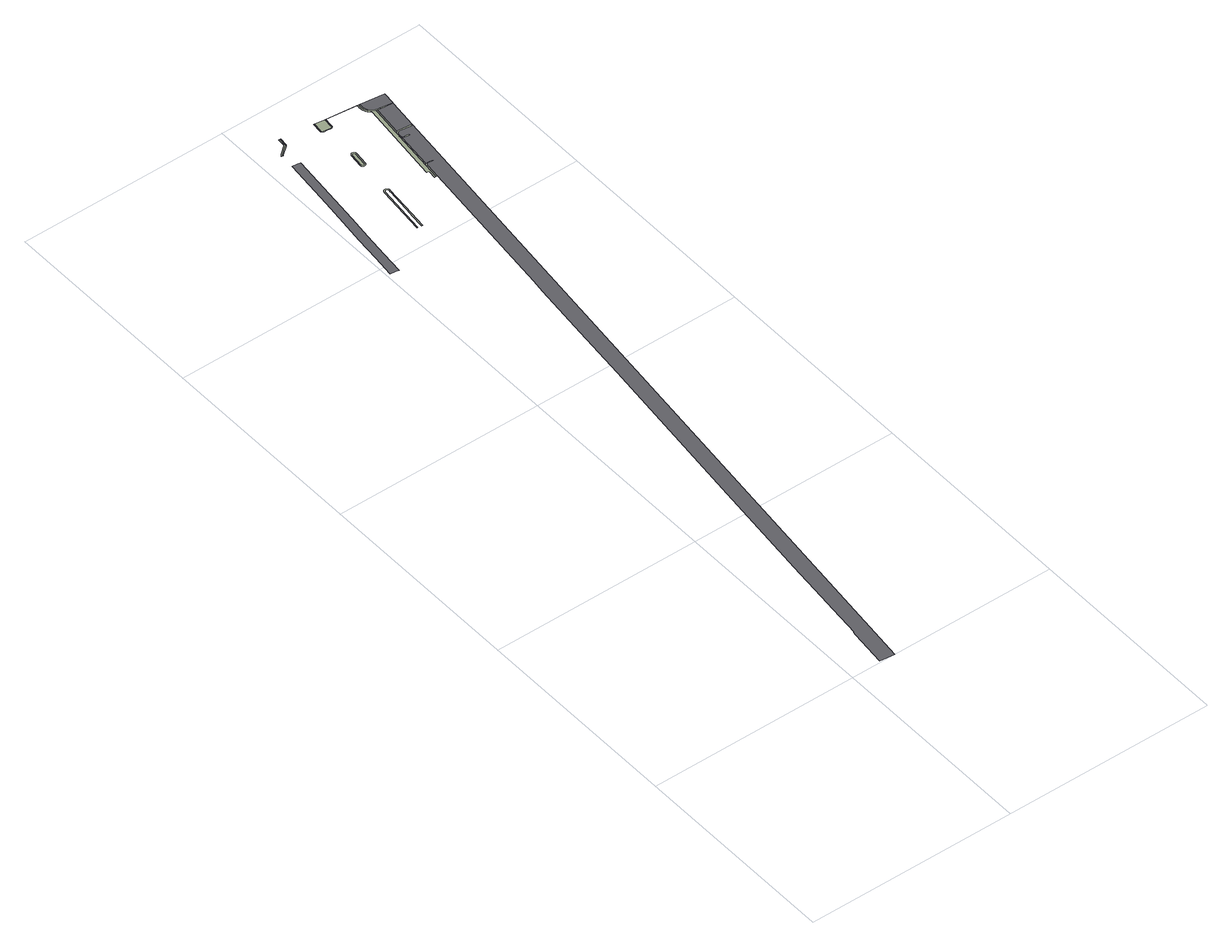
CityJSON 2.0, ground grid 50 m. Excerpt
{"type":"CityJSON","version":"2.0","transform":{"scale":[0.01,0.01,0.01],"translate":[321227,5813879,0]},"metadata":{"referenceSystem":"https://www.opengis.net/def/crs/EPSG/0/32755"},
"CityObjects":{
"road1":{"type":"Road","geometry":[{"type":"MultiSurface","lod":"2","boundaries":[[[0,1,2,3,4,5,6,7,8,9,10,11,12,13,14,15]],[[16,17,18,19,20,21,22,23,24,25,26,27,28,29,30,31,32,33,34,35,36,37,38,39,40,41,42,43,44,45,46,47,48,49,50,51,52,53,54,55,56,57,58,59,60,61,62,63,64,65,66,67,68,69,70,71,72,73,74,75,76,77,78,79,80,81,82,83,84,85,86,87,88,89,90,91,92,93,94,95,96,97,98,99,100,101,102]],[[103,104,105,106,107,108,109,110,111,112,66,65,64,63,62,61,60,59,58,57,56,55,54,53,52,51,50,49,48,47,46,45,44,43,42,41,40,39,38,37,36,35,34,33,32,31,30,29,28,27,26,25,24,23,22,21,20,19,18,17,113,114]],[[115,116,117,118,119,120,121,122,123,124,125,126,127,128,129,130,131,132,133,134,135,136,137,138,139,140,141,142,143,144,145,146,147,148,149,150,151,152,153,154,155,156,157,158,159,160,161,162,163,164,165,166,167,168,169,170,171,172,173,174,175,176,177,178,179,180,181,182,183,184,185,186,187,188,189,190,191,192,193,194,195,196,197,198,199,200,201,202,203,204,205,206,207,208,209,210,211,212,213,214,215,216,217,218,219,220,221,222,223,224,225,226,227,228,229,230,231,232,233,234,235,236,237,238,239,240,241,242,243,244,245,246,247,248,249,250,251,252,253,254,255,256,257,258,259,260,261,262,263,264,265,266,267,268,269,270,271,272,273,274,275,276,277,278,279,280,281,282,283,284,285,286,287,288,289,290,291,292,293,294,295,296,297,298,299,300,301,302,303,304,305,306,307,308,309,310]],[[311,312,313,314,315,316,317,318,319,320,321,322,323,324,325,326,327,328,329,330,331,332,333,334,335,336,337,338,339,340,341,342,343,344,345,346,347,348,349,350,351,352,353,354,355,356,357,358,359,360,361,362,363,364,365,366,367,368,369,370,371,372,373,374,375,376,377,378,379,380,381,382,383,384,385,386,387,388,389,390,391,392,393,394,395,396,397,398,399,400,401,402,403,404,405,406,407,408,409,410,411,412,413,414,415,416,417,418,419,420,421,422,423,424,425,426,427,428,429,430,431,432,433,434,435,436,437,438,439,440,441,442,443,444,445,446,447,448,449,450,451,452,453,454,455,456,457,458,459,460,461,462,463,464,465,466,467,468,469,470,471,472,473,474,475,476,477,478,479,480,481,482,483,484,485,486,487,488,489,490,491,492,493,494,495,312,311,496,497,498,499,500,501,502,503,504,505,506,507,508,509,510,511,512,513,514,515,516,517,518,519,520,521,522,523,524,525,526,527,528,529,530,531,532,533,534,535,536,537,538,539,540,541,542,543,544,545,546,547,548,549,550,551,552,553,554,555,556,557,558,559,560,561,562,563,564,565,566,567,568,569,570,571,572,573,574,575,576,577,578,579,580,581,582,583,584,585,586,587,588,589,590,591,592,593,594,595,596,597,598,599,600,601,602,603,604,605,606,607,608,609,610,611,612,613,614,615,616,617,618,619,620,621,622,623,624,625,626,627,628,629,630,631,632,633,634,635,636,637,638,639,640,641,642,643,644,645,646,647,648,649,650,651,652,653,654,655,656,657,658,659,660,661,662]],[[470,469,468,467,466,465,464,463,462,461,460,459,458,457,456,455,454,453,452,451,450,449,448,447,446,445,444,443,442,441,440,439,438,437,436,435,434,433,432,431,430,429,428,427,426,425,424,423,422,421,420,419,418,417,416,415,414,413,412,411,410,409,408,407,406,405,404,403,402,401,400,399,398,397,396,395,394,393,392,391,390,389,388,387,386,385,384,383,382,381,380,379,378,377,376,375,374,373,372,371,370,369,368,367,366,365,364,363,362,361,360,359,358,357,356,355,354,353,352,351,350,349,348,347,346,345,344,343,342,341,340,339,338,337,336,335,334,333,332,331,330,329,328,327,326,325,324,323,322,321,320,319,318,317,316,315,314,313,312,495,494,493,492,491,490,489,488,487,486,485,484,483,482,481,480,479,478,477,476,475,474,473,472,471]],[[663,664,665,666,667,668,669,670,671,672,673,674,675,676,677,678,679,680,681,682,683,684,685,686,687,688,689,690,691,692,693,694,695,696,697,698,699,700,701,702,703,704,705,706,707,708,709,710,711,712,713,714,715,716,717,718,719,720,721,722,723,724,725,726,727,728,729,730,731,732,733,734,735,736,737,738,739,740,741,742,743,744,745,746,747,748,749,750,751,752,753,754,755,756,757,758]],[[758,757,756,755,754,753,752,751,750,749,748,747,746,745,744,743,742,741,740,739,738,737,736,735,734,733,732,731,730,729,728,727,726,725,724,723,722,721,720,719,718,717,716,715,714,713,712,711,710,709,708,707,706,705,704,703,702,701,700,699,698,697,696,695,694,693,692,691,690,689,688,687,686,685,684,683,682,681,680,679,678,677,676,675,674,673,672,671,670,669,668,667,666,665,664,663,759,760,761,762,763,764,765,766,767,768,769,770,771,772,773,774,775,776,777,778,779,780,781,782,783,784,785,786,787,788,789,790,791,792,793,794,795,796,797,798,799,800,801,802,803,804,805,806,807,808,809,810,811,812,813,814,815,816,817,818,819,820,821,822,823,824,825,826,827,828,829,830,831,832,833]],[[834,835,836,837,838,839,840,841,842,843,844,845,846,847,848,849,850,851,852,853,854,855,856,857,858,859,860,861,862,863,864,865,866,867,868,869,870,871,872,873,874,875,876,877,878,879,880,881,882,883,884,885,886,887,888,889,890,891,892,893,894,895,896,897,898,899,900,901,902,903,904,905,906,907,908,909,910,911,912,913,914,915,916,917,918,919,920,921,922,923,924,925,926,927,928,929,930,931,932,933,934,935,936,937,938,939,940,941,942,943,944,945,946,947,948,949,950,951,952,953,954,955,956,957,958,959,960,961,962,963,964,965,966,967,968,969,970,971,972,973,974,975,976,977,978,979,980,981,982,983,984,985,986,987,988,989,990,991,992,993,994,995,996,997,998,999,1000,1001,1002,1003,1004,1005,1006,1007,1008,1009,1010,1011,1012,1013,1014,1015,1016,1017,1018,1019,1020,1021,1022,1023,1024,1025,1026,1027,1028,1029,1030,1031,1032,1033,1034,1035,1036,1037,1038,1039,1040,1041,1042,1043,1044,1045,1046,1047]],[[1046,1045,1044,1043,1042,1041,1040,1039,1038,1037,1036,1035,1034,1033,1032,1031,1030,1029,1028,1027,1026,1025,1024,1023,1022,1021,1020,1019,1018,1017,1016,1015,1014,1013,1012,1011,1010,1009,1008,1007,1006,1005,1004,1003,1002,1001,1000,999,998,997,996,995,994,993,992,991,990,989,988,987,986,985,984,983,982,981,980,979,978,977,976,975,974,973,972,971,970,969,1048,1049,1050,1051,1052,1053,1054,1055,1056,1057,1058,1059,1060,1061,1062,1063,1064,1065,1066,1067,1068,1069,1047]],[[1070,1071,1072,1073,1074,1075,1076,1077,1078,1079,1080,1081,1082,1083,1084,1085,1086,1067,1066,1065,1064,1063,1062,1061,1060,1059,1058,1057,1056,1055,1054,1053,1052,1051,1050,1049,1048,969,968]],[[1087,833,1088]],[[1089,1068,1067,1086,1085,1090,1091,1092,1093,1094,1095,1096,1097,1098,1099,1100,1101,1102,1103,1104,1105,1106,1107,1108,1109,1110,1111,1112]],[[967,966,965,964,963,962,961,960,959,958,957,956,955,954,953,952,951,950,949,948,947,946,945,944,943,942,941,940,939,938,937,936,935,934,933,932,931,930,929,928,927,926,925,924,923,922,921,920,919,918,917,916,915,914,913,912,911,910,909,908,907,906,905,904,903,902,1113,1114,1115,900,899,898,897,896,895,894,893,892,891,890,889,888,887,886,885,884,883,882,881,880,879,878,877,876,875,874,873,872,871,870,869,868,867,866,865,864,863,862,861,860,859,858,857,856,855,854,853,852,851,850,849,1116,1117,1118,1119,1120,1121,1122,1123,1124,1125,1126,1127,1128,1129,1130,1131,1132,1133,1134,1135,1136,1137,1138,1139,1140,1141,1142,1143,1144,1145,1146,1147,1148,1149,1150,1151,1152,1153,1154,1155,1156,1157,1158,1159,1160,1161,1091,1090,1085,1084,1083,1082,1081,1080,1079,1078,1077,1076,1075,1074,1073,1072,1071,1070,968]],[[1093,1092,1091,1161,1160,1159,1158,1157,1156,1155,1154,1153,1152,1151,1150,1149,1148,1147,1146,1145,1144,1143,1142,1162,1163,1164,1165,1166,1094]],[[1167,1168,1169,1170,1171,1172,1163,1173,1162,1142,1141,1140,1139,1138,1137,1136,1135,1134,1133,1132,1131,1130,1129,1128,1127,1126,1125,1124,1123,1122,1121,1120,1119,1118,1117,1116,849,848,1174]],[[1175,1176,1177,1178,1179,1180,1181,1182,1183,1184,1185,1186,1187,1188,1189,1190,1191,1192,1193,1194,1195,1196,1197,1198,1199,1200,1201,1202,1203,1204,1087,1205,1206,1207,1208,1209,1210,1211,1212,1213,1214,1215,1216,1217,1218,1219,1220,1221,1222,1223,1224,1225,1226,1227,1228,1229,1230,1231,1232,1233,1234,1235,1108,1107]],[[1236,1237,1238,1239,1240,1241,1242,1243,1244,1245,1246,1247,1248,1249,1250,1251,1252,1253,1254,1255,1256,1257,1258,1259,1260,1261,1262,1263,1264,1265,1266,1267,1268,1269,1270,1271,1272,1273,1274,1275,1276,1277,1278,1279,1280,1281,1282,1283,1284,1285,1204,1203,1202,1201,1200,1199,1198,1197,1196,1195,1194,1193,1192,1191,1190,1189,1188,1187,1186,1185,1184,1183,1182,1181,1180,1179,1178,1177,1176,1175,1107,1106,1105,1104,1103,1102,1101,1100,1099,1098,1097,1096,1095,1094,1166,1165,1164,1163,1172,1171,1170,1169,1168,1286]],[[1287,1288,1289,1290,1285,1284,1283,1282,1281,1280,1279,1278,1277,1276,1275,1274,1273,1272,1271,1270,1269,1268,1267,1266,1265,1264,1263,1262,1261,1260,1259,1258,1257,1256,1255,1254,1253,1252,1251,1250,1249,1248,1247,1246,1245,1244,1243,1242,1241,1240,1239,1238,1237,1236,1286]],[[1168,1167,1174,1291,1288,1287,1286]]],"semantics":{"surfaces":[{"type":"TrafficArea","function":"7","surfaceMaterial":4},{"type":"AuxiliaryTrafficArea","function":"1220","surfaceMaterial":4},{"type":"AuxiliaryTrafficArea","function":"1700","surfaceMaterial":4},{"type":"AuxiliaryTrafficArea","function":"1220"},{"type":"AuxiliaryTrafficArea","function":"1220","surfaceMaterial":2},{"type":"AuxiliaryTrafficArea","function":"1400","surfaceMaterial":3},{"type":"AuxiliaryTrafficArea","function":"1220","surfaceMaterial":3},{"type":"TrafficArea","function":"2","surfaceMaterial":2},{"type":"TrafficArea","function":"1","surfaceMaterial":3}],"values":[0,1,2,3,4,5,5,6,7,1,1,8,2,1,1,7,2,1,7,1]}}]}
},
"vertices":[
[147,15300,0],[87,14763,0],[214,14750,0],[286,14742,0],[346,15279,0],[413,15885,0],[481,16491,0],[553,17117,0],[625,17743,0],[696,18368,0],[627,18376,0],[497,18390,0],[426,17766,0],[354,17140,0],[283,16512,0],[214,15906,0],[510,18745,0],[530,18743,0],[530,18745,0],[530,18747,0],[531,18749,0],[531,18751,0],[532,18753,0],[532,18755,0],[533,18757,0],[534,18759,0],[535,18761,0],[536,18763,0],[537,18765,0],[538,18766,0],[539,18768,0],[540,18770,0],[541,18772,0],[542,18773,0],[544,18775,0],[545,18777,0],[546,18778,0],[548,18780,0],[549,18781,0],[550,18782,0],[551,18782,0],[553,18784,0],[741,18930,0],[742,18932,0],[744,18933,0],[746,18935,0],[747,18936,0],[749,18938,0],[750,18939,0],[751,18941,0],[753,18943,0],[754,18944,0],[755,18946,0],[756,18948,0],[757,18950,0],[758,18952,0],[759,18954,0],[760,18956,0],[761,18958,0],[761,18960,0],[762,18962,0],[762,18964,0],[763,18966,0],[763,18968,0],[764,18970,0],[764,18972,0],[785,19156,0],[765,19158,0],[744,18973,0],[744,18971,0],[743,18968,0],[742,18965,0],[741,18962,0],[740,18960,0],[738,18957,0],[737,18955,0],[735,18953,0],[733,18950,0],[731,18948,0],[730,18947,0],[728,18946,0],[540,18800,0],[538,18798,0],[536,18796,0],[534,18794,0],[532,18792,0],[530,18790,0],[528,18788,0],[527,18786,0],[525,18784,0],[523,18781,0],[522,18779,0],[520,18777,0],[519,18774,0],[518,18772,0],[516,18769,0],[515,18767,0],[514,18764,0],[513,18761,0],[513,18759,0],[512,18756,0],[511,18753,0],[511,18750,0],[562,18757,0],[760,18911,0],[769,18920,0],[776,18929,0],[781,18937,0],[785,18947,0],[788,18954,0],[790,18965,0],[811,19146,0],[812,19153,0],[542,18742,0],[543,18742,0],[1452,15451,0],[1495,15857,0],[1584,16658,0],[1584,16660,0],[1584,16662,0],[1585,16664,0],[1585,16666,0],[1585,16669,0],[1585,16671,0],[1584,16673,0],[1584,16675,0],[1584,16677,0],[1584,16679,0],[1583,16681,0],[1583,16683,0],[1582,16685,0],[1581,16687,0],[1581,16689,0],[1580,16691,0],[1579,16693,0],[1578,16695,0],[1577,16697,0],[1576,16699,0],[1575,16701,0],[1574,16703,0],[1573,16704,0],[1571,16706,0],[1570,16708,0],[1569,16709,0],[1567,16711,0],[1566,16712,0],[1564,16714,0],[1562,16715,0],[1561,16716,0],[1559,16718,0],[1557,16719,0],[1555,16720,0],[1554,16721,0],[1552,16722,0],[1550,16723,0],[1548,16724,0],[1546,16725,0],[1544,16725,0],[1542,16726,0],[1540,16727,0],[1538,16727,0],[1536,16728,0],[1534,16728,0],[1532,16728,0],[1529,16729,0],[1527,16729,0],[1521,16729,0],[1519,16729,0],[1517,16729,0],[1514,16729,0],[1512,16729,0],[1510,16729,0],[1508,16728,0],[1506,16728,0],[1504,16727,0],[1502,16727,0],[1500,16726,0],[1498,16725,0],[1496,16725,0],[1494,16724,0],[1492,16723,0],[1490,16722,0],[1488,16721,0],[1487,16720,0],[1485,16719,0],[1483,16717,0],[1481,16716,0],[1480,16715,0],[1478,16713,0],[1477,16712,0],[1475,16710,0],[1474,16709,0],[1472,16707,0],[1471,16705,0],[1470,16704,0],[1468,16702,0],[1467,16700,0],[1466,16698,0],[1465,16696,0],[1464,16695,0],[1463,16693,0],[1463,16691,0],[1462,16689,0],[1461,16687,0],[1461,16685,0],[1460,16683,0],[1460,16680,0],[1459,16678,0],[1459,16676,0],[1459,16674,0],[1458,16672,0],[1324,15467,0],[1344,15465,0],[1347,15492,0],[1480,16670,0],[1480,16672,0],[1480,16673,0],[1480,16675,0],[1481,16676,0],[1481,16678,0],[1482,16679,0],[1482,16681,0],[1483,16682,0],[1483,16684,0],[1484,16685,0],[1484,16687,0],[1485,16688,0],[1486,16689,0],[1487,16691,0],[1488,16692,0],[1489,16693,0],[1490,16695,0],[1491,16696,0],[1492,16697,0],[1493,16698,0],[1494,16699,0],[1495,16700,0],[1496,16701,0],[1497,16702,0],[1499,16703,0],[1500,16704,0],[1501,16705,0],[1503,16706,0],[1504,16706,0],[1505,16707,0],[1507,16708,0],[1508,16708,0],[1510,16709,0],[1511,16709,0],[1513,16710,0],[1514,16710,0],[1516,16710,0],[1517,16711,0],[1519,16711,0],[1520,16711,0],[1522,16711,0],[1523,16711,0],[1525,16711,0],[1527,16711,0],[1529,16711,0],[1531,16711,0],[1532,16710,0],[1534,16710,0],[1535,16709,0],[1537,16709,0],[1538,16708,0],[1539,16708,0],[1541,16707,0],[1542,16706,0],[1544,16706,0],[1545,16705,0],[1546,16704,0],[1547,16703,0],[1549,16702,0],[1550,16701,0],[1551,16700,0],[1552,16699,0],[1553,16698,0],[1554,16697,0],[1555,16695,0],[1556,16694,0],[1557,16693,0],[1558,16692,0],[1559,16690,0],[1560,16689,0],[1561,16688,0],[1561,16686,0],[1562,16685,0],[1563,16683,0],[1563,16682,0],[1564,16681,0],[1564,16679,0],[1565,16678,0],[1565,16676,0],[1565,16674,0],[1565,16673,0],[1566,16671,0],[1566,16670,0],[1566,16668,0],[1566,16667,0],[1566,16665,0],[1566,16664,0],[1566,16662,0],[1565,16661,0],[1565,16659,0],[1560,16612,0],[1560,16609,0],[1559,16603,0],[1476,15857,0],[1472,15819,0],[1432,15453,0],[1628,17940,0],[1640,17925,0],[1642,17926,0],[1643,17927,0],[1644,17927,0],[1645,17928,0],[1647,17928,0],[1648,17929,0],[1649,17929,0],[1651,17930,0],[1652,17930,0],[1653,17931,0],[1655,17931,0],[1656,17931,0],[1658,17931,0],[1659,17932,0],[1660,17932,0],[1662,17932,0],[1663,17932,0],[1665,17932,0],[1666,17932,0],[1668,17932,0],[1669,17931,0],[1670,17931,0],[1672,17931,0],[1673,17931,0],[1674,17930,0],[1676,17930,0],[1677,17929,0],[1678,17929,0],[1680,17928,0],[1681,17928,0],[1682,17927,0],[1684,17926,0],[1685,17926,0],[1686,17925,0],[1687,17924,0],[1688,17923,0],[1689,17922,0],[1690,17922,0],[1691,17921,0],[1692,17920,0],[1693,17919,0],[1694,17917,0],[1695,17916,0],[1696,17915,0],[1697,17914,0],[1698,17913,0],[1698,17912,0],[1699,17911,0],[1700,17909,0],[1700,17908,0],[1701,17907,0],[1701,17905,0],[1702,17904,0],[1702,17903,0],[1703,17901,0],[1703,17900,0],[1703,17899,0],[1704,17897,0],[1704,17896,0],[1704,17895,0],[1704,17893,0],[1704,17892,0],[1704,17890,0],[1704,17889,0],[1704,17888,0],[1704,17886,0],[1667,17567,0],[1666,17565,0],[1666,17564,0],[1666,17563,0],[1666,17561,0],[1665,17560,0],[1665,17558,0],[1664,17557,0],[1664,17556,0],[1663,17554,0],[1663,17553,0],[1662,17552,0],[1661,17551,0],[1660,17549,0],[1660,17548,0],[1659,17547,0],[1658,17546,0],[1657,17545,0],[1656,17544,0],[1655,17543,0],[1654,17542,0],[1653,17541,0],[1652,17540,0],[1651,17539,0],[1650,17538,0],[1649,17537,0],[1647,17537,0],[1646,17536,0],[1645,17535,0],[1644,17534,0],[1642,17534,0],[1641,17533,0],[1640,17533,0],[1638,17532,0],[1637,17532,0],[1636,17532,0],[1634,17531,0],[1633,17531,0],[1631,17531,0],[1630,17531,0],[1629,17531,0],[1627,17530,0],[1626,17530,0],[1624,17530,0],[1623,17531,0],[1621,17531,0],[1620,17531,0],[1619,17531,0],[1617,17531,0],[1616,17532,0],[1615,17532,0],[1613,17532,0],[1612,17533,0],[1611,17533,0],[1609,17534,0],[1608,17535,0],[1607,17535,0],[1605,17536,0],[1604,17537,0],[1603,17537,0],[1602,17538,0],[1601,17539,0],[1600,17540,0],[1599,17541,0],[1598,17542,0],[1597,17543,0],[1596,17544,0],[1595,17545,0],[1594,17546,0],[1593,17547,0],[1592,17548,0],[1591,17549,0],[1591,17551,0],[1590,17552,0],[1589,17553,0],[1589,17554,0],[1588,17556,0],[1588,17557,0],[1587,17558,0],[1587,17559,0],[1586,17561,0],[1586,17562,0],[1586,17564,0],[1585,17565,0],[1585,17566,0],[1585,17568,0],[1585,17569,0],[1585,17571,0],[1585,17572,0],[1585,17573,0],[1585,17575,0],[1585,17576,0],[1622,17896,0],[1623,17897,0],[1623,17898,0],[1623,17900,0],[1623,17901,0],[1624,17903,0],[1624,17904,0],[1625,17905,0],[1625,17907,0],[1626,17908,0],[1626,17909,0],[1627,17910,0],[1628,17912,0],[1629,17913,0],[1629,17914,0],[1630,17915,0],[1631,17916,0],[1632,17917,0],[1633,17919,0],[1634,17920,0],[1635,17921,0],[1636,17922,0],[1637,17922,0],[1638,17923,0],[1639,17924,0],[1623,17937,0],[1623,17936,0],[1618,17932,0],[1614,17927,0],[1610,17921,0],[1607,17915,0],[1605,17910,0],[1604,17904,0],[1603,17898,0],[1565,17578,0],[1565,17576,0],[1565,17574,0],[1565,17572,0],[1565,17570,0],[1565,17568,0],[1565,17566,0],[1565,17564,0],[1566,17562,0],[1566,17560,0],[1566,17558,0],[1567,17556,0],[1568,17554,0],[1568,17552,0],[1569,17550,0],[1570,17548,0],[1571,17546,0],[1571,17544,0],[1572,17542,0],[1573,17540,0],[1575,17539,0],[1576,17537,0],[1577,17535,0],[1578,17533,0],[1580,17532,0],[1581,17530,0],[1582,17529,0],[1584,17527,0],[1585,17526,0],[1587,17524,0],[1589,17523,0],[1590,17522,0],[1592,17521,0],[1594,17520,0],[1596,17518,0],[1597,17518,0],[1599,17517,0],[1601,17516,0],[1603,17515,0],[1605,17514,0],[1607,17513,0],[1609,17513,0],[1611,17512,0],[1613,17512,0],[1615,17511,0],[1617,17511,0],[1619,17511,0],[1621,17511,0],[1623,17510,0],[1626,17510,0],[1628,17510,0],[1630,17511,0],[1632,17511,0],[1634,17511,0],[1636,17511,0],[1638,17512,0],[1640,17512,0],[1642,17513,0],[1644,17513,0],[1646,17514,0],[1648,17515,0],[1650,17516,0],[1652,17516,0],[1654,17517,0],[1656,17518,0],[1658,17519,0],[1660,17521,0],[1661,17522,0],[1663,17523,0],[1665,17524,0],[1666,17526,0],[1668,17527,0],[1669,17529,0],[1671,17530,0],[1672,17532,0],[1674,17533,0],[1675,17535,0],[1676,17537,0],[1677,17539,0],[1678,17540,0],[1679,17542,0],[1680,17544,0],[1681,17546,0],[1682,17548,0],[1683,17550,0],[1684,17552,0],[1684,17554,0],[1685,17556,0],[1685,17558,0],[1686,17560,0],[1686,17562,0],[1686,17564,0],[1724,17884,0],[1724,17886,0],[1724,17888,0],[1724,17890,0],[1724,17892,0],[1724,17894,0],[1724,17896,0],[1724,17898,0],[1723,17900,0],[1723,17903,0],[1723,17905,0],[1722,17907,0],[1721,17909,0],[1721,17911,0],[1720,17913,0],[1719,17915,0],[1718,17916,0],[1718,17918,0],[1717,17920,0],[1716,17922,0],[1714,17924,0],[1713,17926,0],[1712,17927,0],[1711,17929,0],[1709,17930,0],[1708,17932,0],[1707,17934,0],[1705,17935,0],[1704,17936,0],[1702,17938,0],[1700,17939,0],[1699,17940,0],[1697,17942,0],[1695,17943,0],[1693,17944,0],[1692,17945,0],[1690,17946,0],[1688,17947,0],[1686,17947,0],[1684,17948,0],[1682,17949,0],[1680,17949,0],[1678,17950,0],[1676,17950,0],[1674,17951,0],[1672,17951,0],[1670,17951,0],[1668,17952,0],[1666,17952,0],[1663,17952,0],[1661,17952,0],[1659,17952,0],[1657,17952,0],[1655,17951,0],[1653,17951,0],[1651,17951,0],[1649,17950,0],[1647,17950,0],[1645,17949,0],[1643,17948,0],[1641,17948,0],[1639,17947,0],[1637,17946,0],[1635,17945,0],[1633,17944,0],[1632,17943,0],[1601,19063,0],[1577,18846,0],[1576,18841,0],[1576,18840,0],[1576,18838,0],[1576,18837,0],[1576,18835,0],[1576,18834,0],[1576,18833,0],[1576,18831,0],[1576,18830,0],[1577,18828,0],[1577,18827,0],[1577,18826,0],[1578,18824,0],[1578,18823,0],[1579,18822,0],[1579,18820,0],[1580,18819,0],[1580,18818,0],[1581,18817,0],[1582,18815,0],[1583,18814,0],[1583,18813,0],[1584,18812,0],[1585,18811,0],[1586,18810,0],[1587,18809,0],[1588,18808,0],[1589,18807,0],[1590,18806,0],[1591,18805,0],[1592,18804,0],[1593,18803,0],[1594,18802,0],[1596,18802,0],[1597,18801,0],[1598,18800,0],[1599,18800,0],[1601,18799,0],[1602,18799,0],[1603,18798,0],[1605,18798,0],[1606,18797,0],[1607,18797,0],[1609,18797,0],[1610,18796,0],[1611,18796,0],[1613,18796,0],[1766,18780,0],[1768,18780,0],[1769,18780,0],[1771,18780,0],[1772,18780,0],[1774,18780,0],[1775,18781,0],[1776,18781,0],[1778,18781,0],[1779,18781,0],[1781,18782,0],[1782,18782,0],[1783,18782,0],[1785,18783,0],[1786,18783,0],[1787,18784,0],[1789,18784,0],[1790,18785,0],[1791,18786,0],[1792,18786,0],[1793,18787,0],[1795,18788,0],[1796,18789,0],[1797,18790,0],[1798,18791,0],[1799,18792,0],[1800,18793,0],[1801,18794,0],[1802,18795,0],[1803,18796,0],[1804,18797,0],[1804,18798,0],[1805,18799,0],[1806,18801,0],[1807,18802,0],[1807,18803,0],[1808,18804,0],[1808,18806,0],[1809,18807,0],[1809,18808,0],[1810,18810,0],[1810,18811,0],[1811,18813,0],[1811,18814,0],[1811,18815,0],[1811,18817,0],[1836,19036,0],[1581,19065,0],[1556,18842,0],[1556,18829,0],[1559,18818,0],[1559,18816,0],[1560,18814,0],[1561,18813,0],[1561,18811,0],[1562,18810,0],[1566,18803,0],[1570,18798,0],[1571,18796,0],[1572,18795,0],[1574,18794,0],[1575,18792,0],[1581,18788,0],[1585,18785,0],[1591,18782,0],[1595,18780,0],[1597,18779,0],[1599,18779,0],[1601,18778,0],[1603,18777,0],[1605,18777,0],[1608,18776,0],[1698,18767,0],[1764,18761,0],[1767,18760,0],[1769,18760,0],[1771,18760,0],[1773,18760,0],[1775,18760,0],[1777,18761,0],[1779,18761,0],[1781,18761,0],[1783,18762,0],[1785,18762,0],[1787,18763,0],[1789,18763,0],[1791,18764,0],[1793,18765,0],[1795,18766,0],[1797,18766,0],[1799,18767,0],[1801,18768,0],[1803,18770,0],[1805,18771,0],[1806,18772,0],[1808,18773,0],[1810,18774,0],[1811,18776,0],[1813,18777,0],[1814,18779,0],[1816,18780,0],[1817,18782,0],[1819,18784,0],[1820,18785,0],[1821,18787,0],[1822,18789,0],[1823,18791,0],[1824,18792,0],[1825,18794,0],[1826,18796,0],[1827,18798,0],[1828,18800,0],[1828,18802,0],[1829,18804,0],[1830,18806,0],[1830,18808,0],[1831,18810,0],[1831,18812,0],[1831,18814,0],[1831,18815,0],[1839,18884,0],[1856,19034,0],[2176,12842,0],[2137,12494,0],[1983,11113,0],[1834,9750,0],[1359,5672,0],[1058,3000,0],[1001,2450,0],[929,1764,0],[850,994,0],[832,996,0],[823,920,0],[728,41,0],[1077,5,0],[1330,2235,0],[3107,17849,0],[3097,17850,0],[3094,17826,0],[3073,17828,0],[2796,17854,0],[2795,17854,0],[2793,17855,0],[2792,17855,0],[2790,17855,0],[2789,17855,0],[2787,17855,0],[2786,17855,0],[2784,17855,0],[2783,17855,0],[2781,17855,0],[2780,17855,0],[2778,17854,0],[2777,17854,0],[2776,17854,0],[2774,17853,0],[2773,17853,0],[2771,17852,0],[2770,17852,0],[2768,17851,0],[2767,17851,0],[2766,17850,0],[2764,17849,0],[2762,17848,0],[2760,17847,0],[2758,17845,0],[2756,17844,0],[2754,17842,0],[2752,17841,0],[2751,17839,0],[2749,17837,0],[2747,17835,0],[2746,17834,0],[2744,17832,0],[2743,17830,0],[2741,17828,0],[2740,17826,0],[2738,17824,0],[2737,17821,0],[2736,17819,0],[2735,17817,0],[2734,17815,0],[2733,17812,0],[2732,17810,0],[2732,17808,0],[2731,17805,0],[2730,17803,0],[2730,17801,0],[2729,17798,0],[2728,17788,0],[2723,17741,0],[2723,17740,0],[2724,17737,0],[2724,17734,0],[2725,17731,0],[2725,17728,0],[2726,17726,0],[2727,17724,0],[2727,17722,0],[2728,17720,0],[2729,17718,0],[2730,17716,0],[2731,17714,0],[2732,17712,0],[2733,17710,0],[2734,17708,0],[2736,17707,0],[2737,17705,0],[2738,17703,0],[2740,17702,0],[2741,17700,0],[2743,17699,0],[2744,17697,0],[2746,17696,0],[2748,17694,0],[2749,17693,0],[2751,17692,0],[2753,17691,0],[2755,17689,0],[2757,17688,0],[2759,17687,0],[2761,17687,0],[2763,17686,0],[2765,17685,0],[2767,17684,0],[2769,17684,0],[2771,17683,0],[2773,17683,0],[2775,17682,0],[2777,17682,0],[2885,17671,0],[2883,17643,0],[2776,17653,0],[2773,17653,0],[2771,17653,0],[2768,17653,0],[2765,17654,0],[2763,17654,0],[2760,17655,0],[2757,17656,0],[2755,17656,0],[2752,17657,0],[2749,17658,0],[2747,17659,0],[2744,17660,0],[2742,17662,0],[2739,17663,0],[2737,17664,0],[2735,17666,0],[2732,17667,0],[2730,17669,0],[2728,17671,0],[2726,17672,0],[2724,17674,0],[2721,17677,0],[2718,17681,0],[2717,17683,0],[2618,16803,0],[2619,16803,0],[2621,16805,0],[2624,16806,0],[2627,16808,0],[2630,16809,0],[2632,16811,0],[2635,16812,0],[2638,16813,0],[2641,16814,0],[2644,16815,0],[2647,16816,0],[2650,16817,0],[2653,16817,0],[2656,16818,0],[2659,16818,0],[2662,16818,0],[2665,16819,0],[2668,16819,0],[2671,16819,0],[2674,16819,0],[2677,16818,0],[2680,16818,0],[2683,16818,0],[2790,16806,0],[2787,16778,0],[2680,16788,0],[2678,16788,0],[2677,16789,0],[2676,16789,0],[2675,16789,0],[2674,16789,0],[2672,16790,0],[2671,16790,0],[2670,16790,0],[2669,16790,0],[2667,16790,0],[2666,16790,0],[2665,16790,0],[2664,16789,0],[2662,16789,0],[2661,16789,0],[2660,16789,0],[2659,16788,0],[2657,16788,0],[2656,16788,0],[2655,16787,0],[2654,16787,0],[2653,16786,0],[2650,16785,0],[2648,16784,0],[2646,16783,0],[2644,16782,0],[2642,16780,0],[2640,16779,0],[2638,16777,0],[2636,16776,0],[2634,16774,0],[2632,16772,0],[2631,16771,0],[2629,16769,0],[2627,16767,0],[2626,16765,0],[2624,16763,0],[2623,16761,0],[2622,16759,0],[2620,16757,0],[2619,16755,0],[2618,16752,0],[2617,16750,0],[2616,16748,0],[2615,16746,0],[2614,16743,0],[2613,16741,0],[2613,16738,0],[2612,16736,0],[2612,16734,0],[2575,16377,0],[2571,16378,0],[2616,16801,0],[2614,16799,0],[2611,16797,0],[2609,16795,0],[2606,16793,0],[2604,16791,0],[2602,16788,0],[2600,16786,0],[2598,16783,0],[2596,16781,0],[2594,16778,0],[2593,16775,0],[2591,16773,0],[2590,16770,0],[2588,16767,0],[2587,16764,0],[2586,16761,0],[2584,16758,0],[2583,16755,0],[2582,16752,0],[2541,16382,0],[2571,16379,0],[2716,17684,0],[2713,17688,0],[2711,17691,0],[2709,17695,0],[2707,17699,0],[2705,17703,0],[2703,17707,0],[2701,17711,0],[2700,17715,0],[2698,17719,0],[2697,17723,0],[2696,17727,0],[2695,17731,0],[2694,17736,0],[2694,17740,0],[2693,17744,0],[2692,17732,0],[2594,18950,0],[2594,18949,0],[2516,16384,0],[2698,17791,0],[2702,17821,0],[2710,17891,0],[2791,18579,0],[2794,18604,0],[2793,18605,0],[2784,18608,0],[2775,18612,0],[2767,18616,0],[2758,18620,0],[2750,18624,0],[2742,18629,0],[2734,18634,0],[2726,18640,0],[2719,18645,0],[2711,18651,0],[2707,18654,0],[2707,18655,0],[2704,18625,0],[2646,18122,0],[2471,16593,0],[2526,16587,0],[2507,16385,0],[2723,17743,0],[2723,17745,0],[2723,17748,0],[3097,17855,0],[2802,17885,0],[2800,17886,0],[2797,17886,0],[2794,17886,0],[2791,17886,0],[2789,17886,0],[2786,17886,0],[2783,17886,0],[2780,17886,0],[2777,17886,0],[2775,17885,0],[2772,17885,0],[2769,17884,0],[2768,17884,0],[2766,17884,0],[2764,17883,0],[2761,17882,0],[2758,17881,0],[2756,17880,0],[2753,17879,0],[2750,17877,0],[2747,17876,0],[2744,17874,0],[2741,17873,0],[2739,17871,0],[2738,17870,0],[2736,17869,0],[2733,17867,0],[2731,17865,0],[2729,17863,0],[2726,17860,0],[2724,17858,0],[2722,17856,0],[2720,17853,0],[2717,17851,0],[2716,17848,0],[2714,17845,0],[2712,17843,0],[2710,17840,0],[2709,17837,0],[2707,17834,0],[2706,17831,0],[2705,17828,0],[2703,17825,0],[2702,17822,0],[2740,17887,0],[2823,18596,0],[2820,18597,0],[2811,18599,0],[2802,18602,0],[3179,18558,0],[2891,18587,0],[2857,18590,0],[2848,18592,0],[2839,18593,0],[2829,18595,0],[2820,18571,0],[3188,18557,0],[2704,18657,0],[2697,18664,0],[2690,18670,0],[2684,18677,0],[2677,18684,0],[2671,18691,0],[2666,18699,0],[2660,18706,0],[2655,18714,0],[2650,18722,0],[2645,18730,0],[2641,18739,0],[2637,18747,0],[2633,18756,0],[2629,18765,0],[2626,18773,0],[2623,18782,0],[2620,18792,0],[2618,18801,0],[2616,18810,0],[2614,18819,0],[2613,18829,0],[2612,18838,0],[2611,18847,0],[2611,18857,0],[2611,18866,0],[2611,18876,0],[2612,18885,0],[2613,18895,0],[2619,18947,0],[2588,18897,0],[2587,18887,0],[2586,18877,0],[2586,18867,0],[2586,18856,0],[2586,18846,0],[2587,18836,0],[2588,18825,0],[2590,18815,0],[2591,18805,0],[2594,18795,0],[2596,18785,0],[2599,18775,0],[2602,18765,0],[2606,18756,0],[2610,18746,0],[2614,18737,0],[2618,18727,0],[2623,18718,0],[2628,18709,0],[2634,18701,0],[2640,18692,0],[2646,18684,0],[2652,18676,0],[2658,18668,0],[2665,18660,0],[2672,18653,0],[2680,18645,0],[2687,18638,0],[2695,18632,0],[2703,18625,0],[2860,18620,0],[2852,18621,0],[2844,18623,0],[2835,18624,0],[2827,18626,0],[2819,18628,0],[2811,18630,0],[2803,18633,0],[2798,18635,0],[2795,18636,0],[2787,18639,0],[2780,18643,0],[2772,18647,0],[2765,18651,0],[2758,18655,0],[2751,18659,0],[2744,18664,0],[2737,18669,0],[2730,18674,0],[2724,18680,0],[2718,18685,0],[2712,18691,0],[2711,18691,0],[2706,18697,0],[2700,18704,0],[2695,18710,0],[2690,18717,0],[2685,18724,0],[2680,18730,0],[2676,18738,0],[2671,18745,0],[2667,18752,0],[2664,18760,0],[2660,18768,0],[2657,18775,0],[2654,18783,0],[2652,18791,0],[2649,18799,0],[2647,18808,0],[2645,18816,0],[2644,18824,0],[2643,18832,0],[2642,18841,0],[2641,18849,0],[2641,18858,0],[2641,18866,0],[2641,18874,0],[2642,18883,0],[2642,18891,0],[2649,18944,0],[2893,18616,0],[3179,18587,0],[3191,18586,0],[3224,18877,0],[3225,18878,0],[3192,18586,0]
]}
